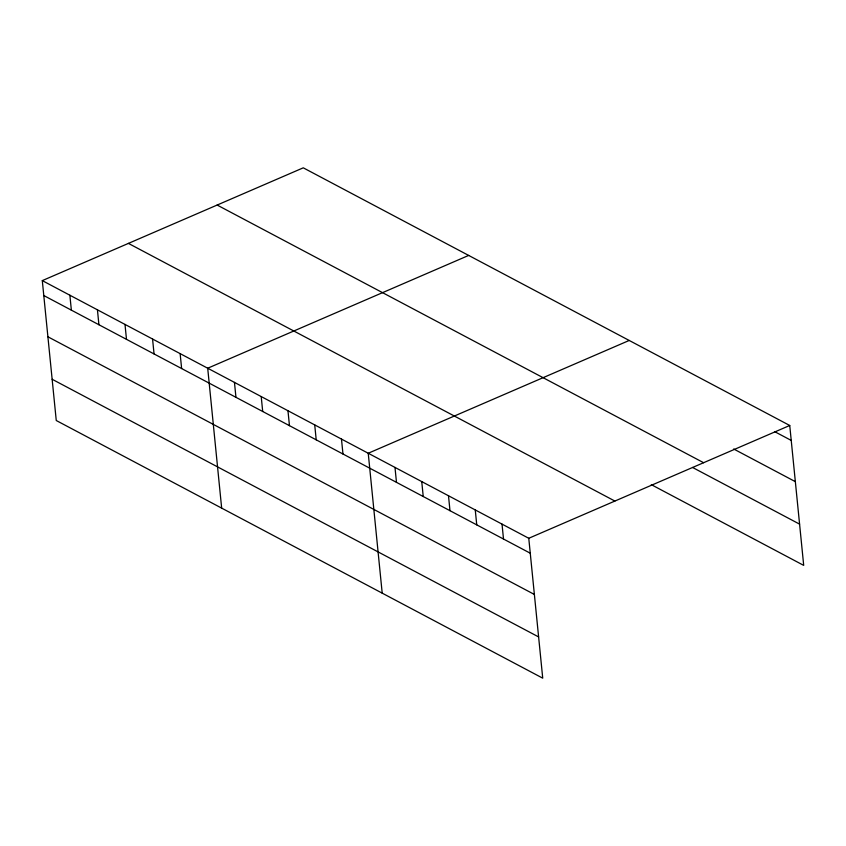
<?xml version="1.0" encoding="UTF-8"?>
<svg xmlns="http://www.w3.org/2000/svg" width="846" height="846" viewBox="0 0 846 846"><rect width="100%" height="100%" fill="white"/><g stroke="black" fill="none" stroke-linecap="round" stroke-linejoin="round"><path stroke-width="1.27" d="M42.3 280.618L528.771 538.278L542.73 678.175L56.259 420.515L42.3 280.618L303.27 167.825L789.741 425.485L803.7 565.382L651.304 484.663M468.663 255.429L207.704 368.222L221.663 508.118M629.202 340.462L368.232 453.255L382.202 593.152M528.771 538.278L789.741 425.485M774.936 431.788L791.222 440.417M733.683 448.993L795.346 481.649M217.147 205.049L703.618 462.709M692.557 467.457L799.586 524.139M128.423 243.394L614.883 501.065M43.791 295.54L530.262 553.21M47.905 336.782L534.376 594.452M52.145 379.272L538.616 636.932M502.016 524.108L503.507 539.039M475.262 509.937L476.742 524.869M448.496 495.767L449.987 510.698M421.742 481.596L423.233 496.517M394.987 467.426L396.478 482.347M341.477 439.085L342.968 454.006M314.723 424.914L316.214 439.835M287.968 410.733L289.459 425.665M261.213 396.563L262.704 411.494M234.458 382.392L235.949 397.324M180.135 353.617L181.626 368.549M152.566 339.024L154.057 353.945M124.997 324.42L126.488 339.341M97.438 309.816L98.919 324.748M69.869 295.222L71.36 310.144"/></g></svg>
